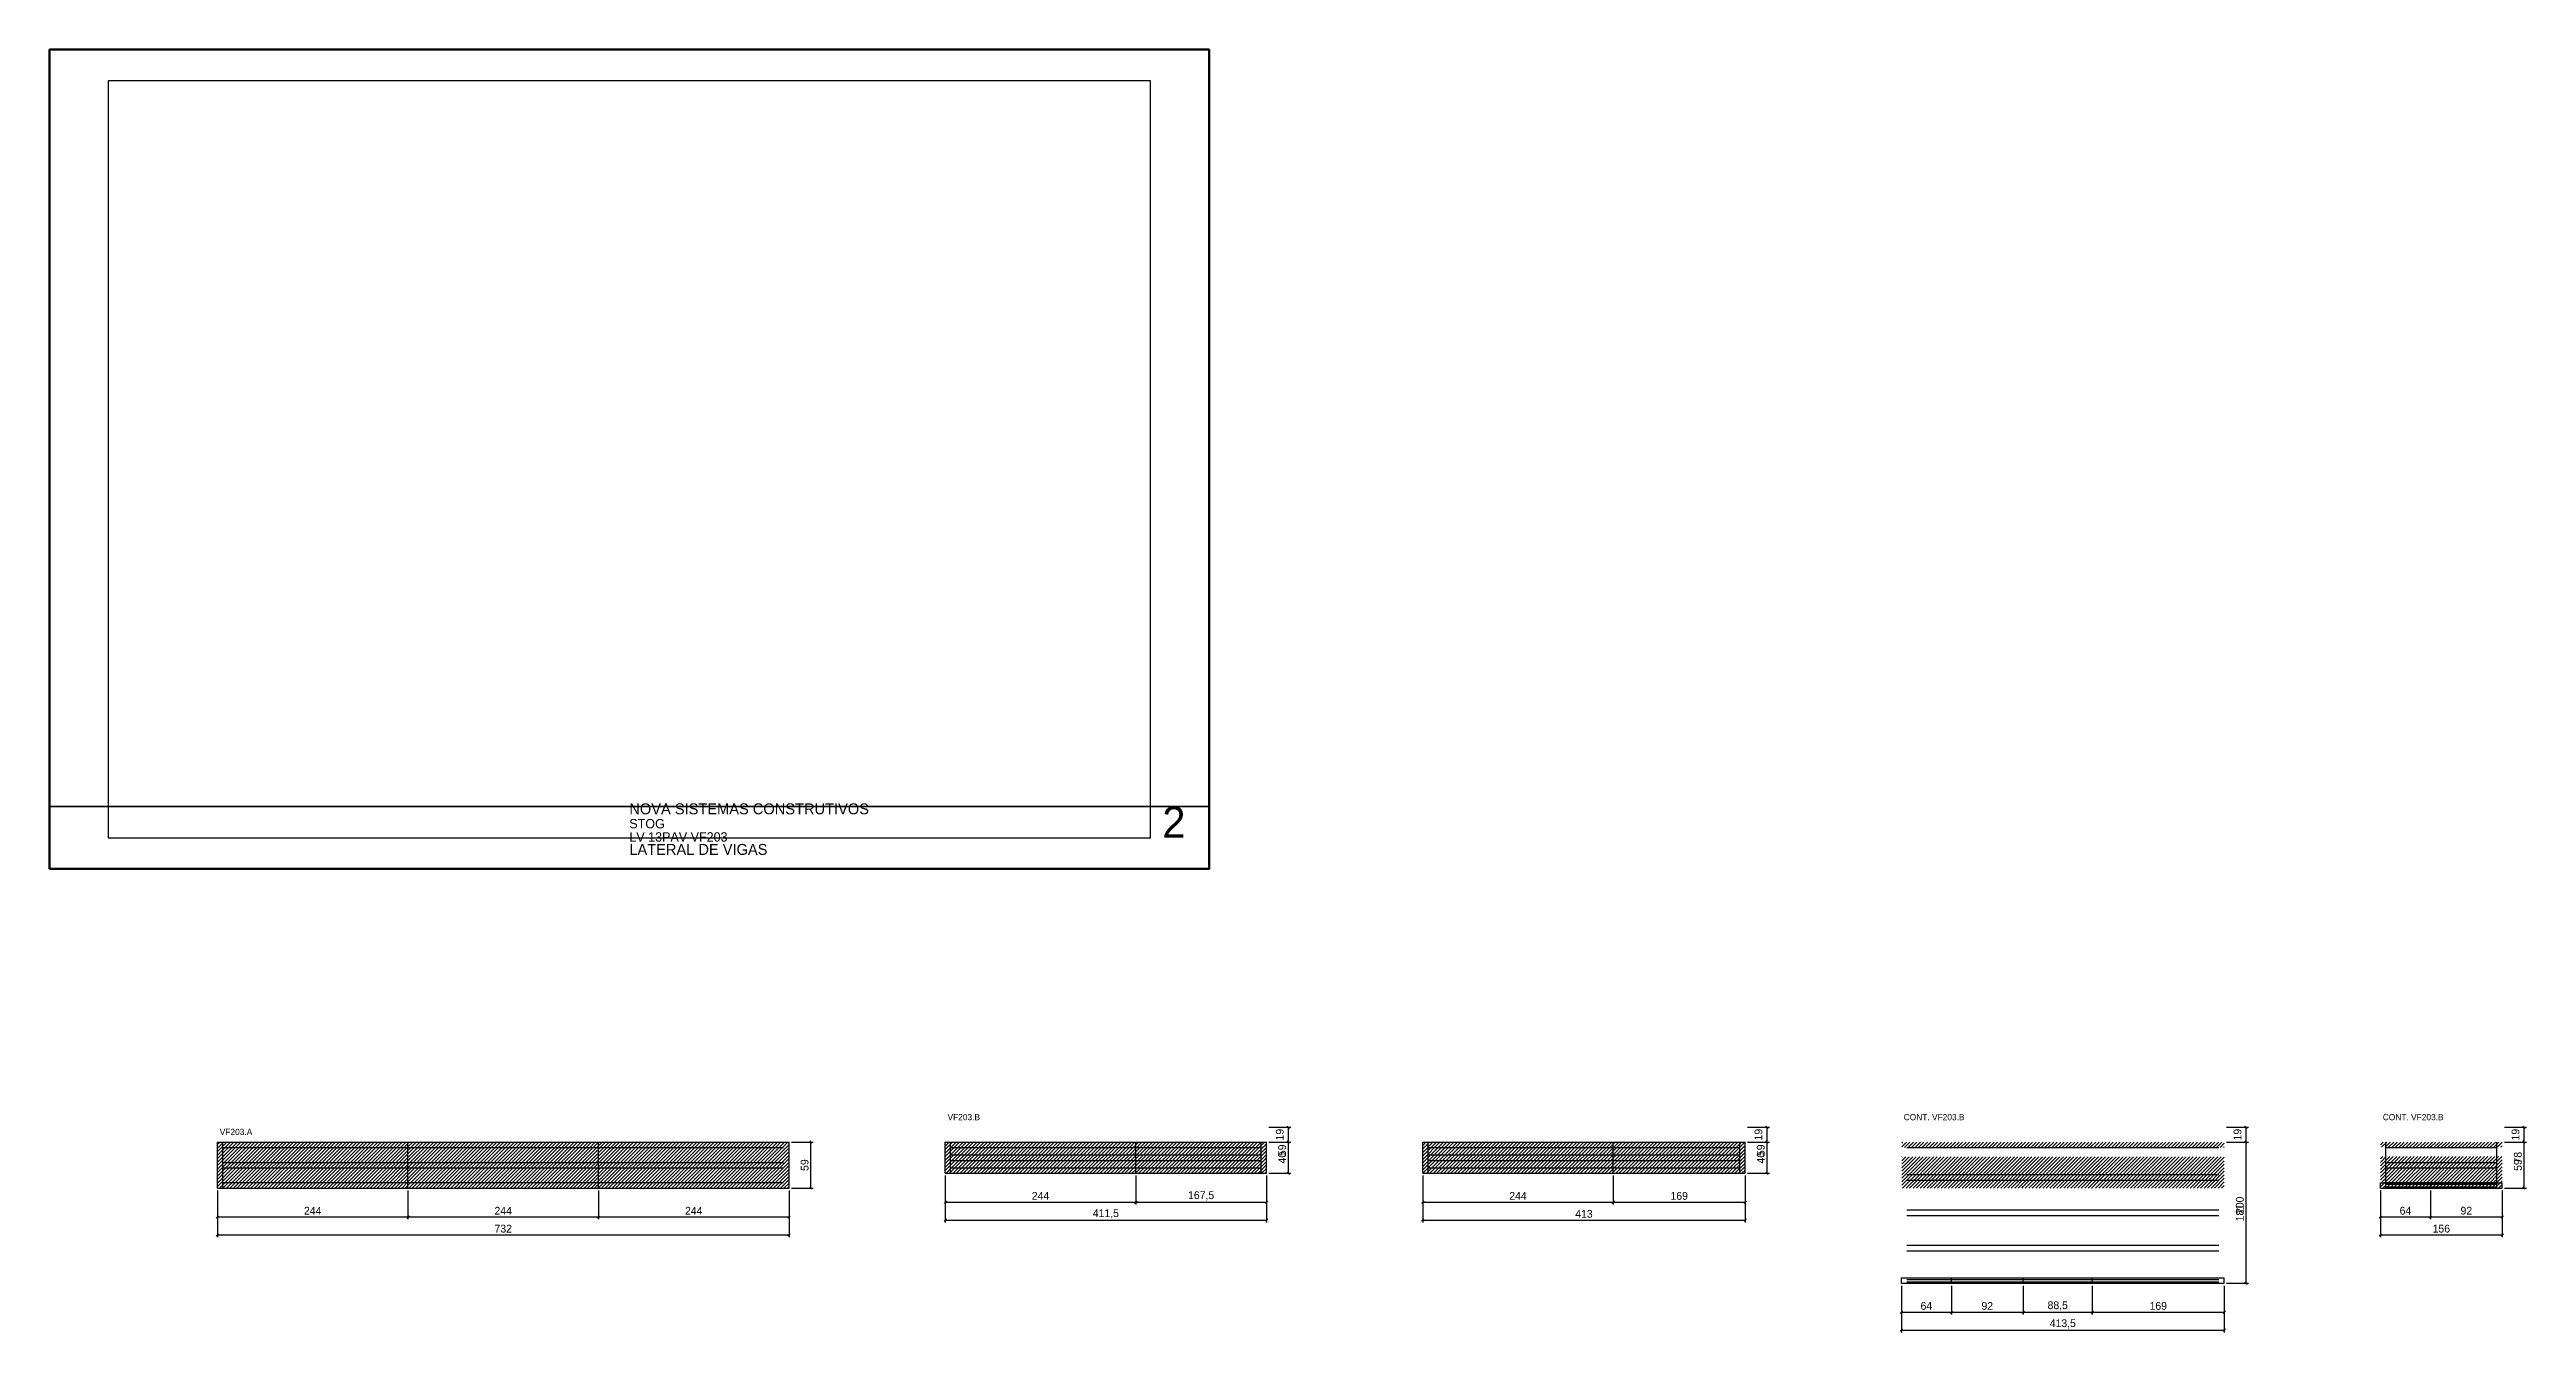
# Model space of a CAD drawing. Extents: x -9000 to 4757, y -394 to 1250.
# Drawn here: x 1585 to 4757, y -394 to 1250 of the extents above; entities that cross this region are included whole.
import ezdxf

# ---------------------------------------------------------------- set-up
doc = ezdxf.new("R2010")
doc.units = 0
for name, color, linetype in [('CARIMBO', 255, 'Continuous'), ('COTA', 241, 'Continuous'), ('Folhas', 255, 'Continuous'), ('NOMENCLATURA', 7, 'Continuous'), ('Painéis', 200, 'Continuous'), ('Reaproveitamento', 251, 'Continuous'), ('SARR_2.2x7', 40, 'Continuous')]:
    doc.layers.add(name, color=color, linetype=linetype)
doc.dimstyles.new('PAINEL', dxfattribs={"dimtxt": 10, "dimasz": 3, "dimexe": 3, "dimexo": 3, "dimgap": 3, "dimtad": 1, "dimblk": 'OBLIQUE', "dimblk1": 'OBLIQUE', "dimcen": 2.5, "dimclrd": 4, "dimclre": 4, "dimclrt": 240, "dimazin": 3, "dimtfac": 1, "dimtmove": 0, "dimatfit": 3})

# ---------------------------------------------------------------- blocks, each defined once
blk = doc.blocks.new('_OBLIQUE')
at = {"color": 0, "linetype": 'BYBLOCK'}
blk.add_line((-0.5, -0.5), (0.5, 0.5), dxfattribs=at)

msp = doc.modelspace()

# ---------------------------------------------------------------- hatches: boundary and pattern name
at = {"layer": 'Reaproveitamento'}
h = msp.add_hatch(dxfattribs=at)
h.set_pattern_fill('ANSI31')
h.paths.add_polyline_path([(1800, -208.6), (2044, -208.6), (2044, -150), (1800, -150)])
h = msp.add_hatch(dxfattribs=at)
h.set_pattern_fill('ANSI31')
h.paths.add_polyline_path([(2044, -208.6), (2288, -208.6), (2288, -150), (2044, -150)])
h = msp.add_hatch(dxfattribs=at)
h.set_pattern_fill('ANSI31')
h.paths.add_polyline_path([(2288, -208.6), (2532, -208.6), (2532, -150), (2288, -150)])
h = msp.add_hatch(dxfattribs=at)
h.set_pattern_fill('ANSI31')
h.paths.add_polyline_path([(2732, -190), (2976, -190), (2976, -150.2), (2732, -150.2)])
h = msp.add_hatch(dxfattribs=at)
h.set_pattern_fill('ANSI31')
h.paths.add_polyline_path([(2976, -190), (3143.5, -190), (3143.5, -150.2), (2976, -150.2)])
h = msp.add_hatch(dxfattribs=at)
h.set_pattern_fill('ANSI31')
h.paths.add_polyline_path([(3343.5, -190), (3587.5, -190), (3587.5, -150.2), (3343.5, -150.2)])
h = msp.add_hatch(dxfattribs=at)
h.set_pattern_fill('ANSI31')
h.paths.add_polyline_path([(3587.5, -190), (3756.5, -190), (3756.5, -150.2), (3587.5, -150.2)])
h = msp.add_hatch(dxfattribs=at)
h.set_pattern_fill('ANSI31')
h.paths.add_polyline_path([(3957, -156.9), (4020.5, -156.9), (4020.5, -150), (3957, -150)])
h = msp.add_hatch(dxfattribs=at)
h.set_pattern_fill('ANSI31')
h.paths.add_polyline_path([(4020.5, -156.9), (4112.5, -156.9), (4112.5, -150), (4020.5, -150)])
h = msp.add_hatch(dxfattribs=at)
h.set_pattern_fill('ANSI31')
h.paths.add_polyline_path([(4112.5, -156.9), (4201, -156.9), (4201, -150), (4112.5, -150)])
h = msp.add_hatch(dxfattribs=at)
h.set_pattern_fill('ANSI31')
h.paths.add_polyline_path([(4201, -156.9), (4370, -156.9), (4370, -150), (4201, -150)])
h = msp.add_hatch(dxfattribs=at)
h.set_pattern_fill('ANSI31')
h.paths.add_polyline_path([(4570, -156.7), (4634, -156.7), (4634, -150), (4570, -150)])
h = msp.add_hatch(dxfattribs=at)
h.set_pattern_fill('ANSI31')
h.paths.add_polyline_path([(4634, -156.7), (4726, -156.7), (4726, -150), (4634, -150)])
h = msp.add_hatch(dxfattribs=at)
h.set_pattern_fill('ANSI31')
h.paths.add_polyline_path([(3957, -208.9), (4020.5, -208.9), (4020.5, -168.9), (3957, -168.9)])
h = msp.add_hatch(dxfattribs=at)
h.set_pattern_fill('ANSI31')
h.paths.add_polyline_path([(4020.5, -208.9), (4112.5, -208.9), (4112.5, -168.9), (4020.5, -168.9)])
h = msp.add_hatch(dxfattribs=at)
h.set_pattern_fill('ANSI31')
h.paths.add_polyline_path([(4112.5, -208.9), (4201, -208.9), (4201, -168.9), (4112.5, -168.9)])
h = msp.add_hatch(dxfattribs=at)
h.set_pattern_fill('ANSI31')
h.paths.add_polyline_path([(4201, -208.9), (4370, -208.9), (4370, -168.9), (4201, -168.9)])
h = msp.add_hatch(dxfattribs=at)
h.set_pattern_fill('ANSI31')
h.paths.add_polyline_path([(4570, -208.7), (4634, -208.7), (4634, -168.7), (4570, -168.7)])
h = msp.add_hatch(dxfattribs=at)
h.set_pattern_fill('ANSI31')
h.paths.add_polyline_path([(4634, -208.7), (4726, -208.7), (4726, -168.7), (4634, -168.7)])

# ---------------------------------------------------------------- linework, layer by layer
at = {"layer": 'CARIMBO', "lineweight": 35}
msp.add_line((1585, 280), (3070, 280), dxfattribs=at)
at = {"layer": 'Folhas', "lineweight": 50}
msp.add_lwpolyline([(1585, 200), (3070, 200), (3070, 1250), (1585, 1250)], close=True, dxfattribs=at)
at = {"layer": 'Folhas', "lineweight": 25}
msp.add_lwpolyline([(1660, 240), (2995, 240), (2995, 1210), (1660, 1210)], close=True, dxfattribs=at)
at = {"layer": 'Painéis'}
for p, q in [((1800, -150), (2044, -150)), ((1800, -209), (1800, -150)), ((2044, -209), (2044, -150)), ((2044, -150), (2288, -150)), ((2288, -209), (2288, -150)), ((2288, -150), (2532, -150)), ((2532, -209), (2532, -150)), ((2732, -150), (2976, -150)), ((2732, -190), (2732, -150)), ((2976, -190), (2976, -150)), ((2976, -150), (3143.5, -150)), ((3143.5, -190), (3143.5, -150)), ((3343.5, -150), (3587.5, -150)), ((3343.5, -190), (3343.5, -150)), ((3587.5, -190), (3587.5, -150)), ((3587.5, -150), (3756.5, -150)), ((3756.5, -190), (3756.5, -150)), ((2732, -190), (2976, -190)), ((2976, -190), (3143.5, -190)), ((3343.5, -190), (3587.5, -190)), ((3587.5, -190), (3756.5, -190)), ((1800, -209), (2044, -209)), ((2044, -209), (2288, -209)), ((2288, -209), (2532, -209)), ((4570, -202.3), (4634, -202.3)), ((4570, -209), (4570, -202.3)), ((4570, -209), (4634, -209)), ((4634, -209), (4634, -202.3)), ((4634, -202.3), (4726, -202.3)), ((4634, -209), (4726, -209)), ((4726, -209), (4726, -202.3)), ((3956.5, -324.1), (4020.5, -324.1)), ((3956.5, -331), (3956.5, -324.1)), ((3956.5, -331), (4020.5, -331)), ((4020.5, -331), (4020.5, -324.1)), ((4020.5, -324.1), (4112.5, -324.1)), ((4020.5, -331), (4112.5, -331)), ((4112.5, -331), (4112.5, -324.1)), ((4112.5, -324.1), (4201, -324.1)), ((4112.5, -331), (4201, -331)), ((4201, -331), (4201, -324.1)), ((4201, -324.1), (4370, -324.1)), ((4201, -331), (4370, -331)), ((4370, -331), (4370, -324.1))]:
    msp.add_line(p, q, dxfattribs=at)
at = {"layer": 'SARR_2.2x7'}
for p, q in [((1807, -209), (1807, -150)), ((2739, -190), (2739, -150)), ((3136.5, -190), (3136.5, -150)), ((3350.5, -190), (3350.5, -150)), ((3749.5, -190), (3749.5, -150)), ((4577, -209), (4577, -150)), ((4719, -209), (4719, -150))]:
    msp.add_line(p, q, dxfattribs=at)
for points in [[(1807, -157), (2044, -157)], [(1807, -157), (2044, -157)], [(2044, -157), (2288, -157)], [(2044, -157), (2288, -157)], [(2288, -157), (2525, -157)], [(2288, -157), (2525, -157)], [(2739, -157), (2976, -157)], [(2739, -157), (2976, -157)], [(2976, -157), (3136.5, -157)], [(2976, -157), (3136.5, -157)], [(3350.5, -157), (3587.5, -157)], [(3350.5, -157), (3587.5, -157)], [(3587.5, -157), (3749.5, -157)], [(3587.5, -157), (3749.5, -157)], [(3963.5, -157), (4020.5, -157)], [(4020.5, -157), (4112.5, -157)], [(4112.5, -157), (4201, -157)], [(4201, -157), (4363, -157)], [(4577, -157), (4634, -157)], [(4634, -157), (4719, -157)], [(1807, -176), (2044, -176)], [(1807, -176), (2044, -176)], [(1807, -183), (2044, -183)], [(1807, -183), (2044, -183)], [(2044, -176), (2288, -176)], [(2044, -176), (2288, -176)], [(2044, -183), (2288, -183)], [(2044, -183), (2288, -183)], [(2288, -176), (2525, -176)], [(2288, -176), (2525, -176)], [(2288, -183), (2525, -183)], [(2288, -183), (2525, -183)], [(2739, -166.5), (2976, -166.5)], [(2739, -166.5), (2976, -166.5)], [(2739, -173.5), (2976, -173.5)], [(2739, -173.5), (2976, -173.5)], [(2739, -183), (2976, -183)], [(2739, -183), (2976, -183)], [(2976, -166.5), (3136.5, -166.5)], [(2976, -166.5), (3136.5, -166.5)], [(2976, -173.5), (3136.5, -173.5)], [(2976, -173.5), (3136.5, -173.5)], [(2976, -183), (3136.5, -183)], [(2976, -183), (3136.5, -183)], [(3350.5, -166.5), (3587.5, -166.5)], [(3350.5, -166.5), (3587.5, -166.5)], [(3350.5, -173.5), (3587.5, -173.5)], [(3350.5, -173.5), (3587.5, -173.5)], [(3350.5, -183), (3587.5, -183)], [(3350.5, -183), (3587.5, -183)], [(3587.5, -166.5), (3749.5, -166.5)], [(3587.5, -166.5), (3749.5, -166.5)], [(3587.5, -173.5), (3749.5, -173.5)], [(3587.5, -173.5), (3749.5, -173.5)], [(3587.5, -183), (3749.5, -183)], [(3587.5, -183), (3749.5, -183)], [(4577, -176), (4634, -176)], [(4577, -183), (4634, -183)], [(4634, -176), (4719, -176)], [(4634, -183), (4719, -183)], [(1807, -202), (2044, -202)], [(1807, -202), (2044, -202)], [(2044, -202), (2288, -202)], [(2044, -202), (2288, -202)], [(2288, -202), (2525, -202)], [(2288, -202), (2525, -202)], [(3963.5, -191.75), (4020.5, -191.75)], [(3963.5, -198.75), (4020.5, -198.75)], [(4020.5, -191.75), (4112.5, -191.75)], [(4020.5, -198.75), (4112.5, -198.75)], [(4112.5, -191.75), (4201, -191.75)], [(4112.5, -198.75), (4201, -198.75)], [(4201, -191.75), (4363, -191.75)], [(4201, -198.75), (4363, -198.75)], [(4577, -202), (4634, -202)], [(4577, -204), (4634, -204)], [(4577, -207.3), (4634, -207.3)], [(4634, -202), (4719, -202)], [(4634, -204), (4719, -204)], [(4634, -207.3), (4719, -207.3)], [(3963.5, -237), (4020.5, -237)], [(3963.5, -244), (4020.5, -244)], [(4020.5, -237), (4112.5, -237)], [(4020.5, -244), (4112.5, -244)], [(4112.5, -237), (4201, -237)], [(4112.5, -244), (4201, -244)], [(4201, -237), (4363, -237)], [(4201, -244), (4363, -244)], [(3963.5, -282.25), (4020.5, -282.25)], [(4020.5, -282.25), (4112.5, -282.25)], [(4112.5, -282.25), (4201, -282.25)], [(4201, -282.25), (4363, -282.25)], [(3963.5, -289.25), (4020.5, -289.25)], [(4020.5, -289.25), (4112.5, -289.25)], [(4112.5, -289.25), (4201, -289.25)], [(4201, -289.25), (4363, -289.25)], [(3963.5, -324), (4020.5, -324)], [(3963.5, -326), (4020.5, -326)], [(3963.5, -329.1), (4020.5, -329.1)], [(4020.5, -324), (4112.5, -324)], [(4020.5, -326), (4112.5, -326)], [(4020.5, -329.1), (4112.5, -329.1)], [(4112.5, -324), (4201, -324)], [(4112.5, -326), (4201, -326)], [(4112.5, -329.1), (4201, -329.1)], [(4201, -324), (4363, -324)], [(4201, -326), (4363, -326)], [(4201, -329.1), (4363, -329.1)]]:
    msp.add_lwpolyline(points, dxfattribs=at)

# ---------------------------------------------------------------- texts
at = {"layer": 'CARIMBO'}
for s, height, p in [('STOG', 12, (2327.5, 252)), ('NOVA SISTEMAS CONSTRUTIVOS', 14, (2327.5, 270)), ('2', 40, (3010, 240)), ('LV 13PAV VF203', 12, (2327.5, 235)), ('LATERAL DE VIGAS', 14, (2327.5, 218))]:
    msp.add_text(s, height=height, dxfattribs=at).set_placement(p)
at = {"layer": 'NOMENCLATURA'}
for s, p in [('VF203.B', (2735, -122)), ('CONT. VF203.B', (3959.5, -122)), ('CONT. VF203.B', (4573, -122)), ('VF203.A', (1803, -141))]:
    msp.add_text(s, height=8, dxfattribs=at).set_placement(p)

# ---------------------------------------------------------------- dimensions: what is measured, and where the dimension line sits
at = {"layer": 'COTA'}
for base, p1, p2 in [((2560, -209), (2532, -209), (2532, -150)), ((2560, -209), (2532, -209), (2532, -150)), ((3171.5, -190), (3143.5, -190), (3143.5, -131)), ((3171.5, -150), (3143.5, -150), (3143.5, -131)), ((3171.5, -190), (3143.5, -190), (3143.5, -150)), ((3784.5, -190), (3756.5, -190), (3756.5, -131)), ((3784.5, -150), (3756.5, -150), (3756.5, -131)), ((3784.5, -190), (3756.5, -190), (3756.5, -150)), ((4398, -331), (4370, -331), (4370, -131)), ((4398, -150), (4370, -150), (4370, -131)), ((4398, -331), (4370, -331), (4370, -150)), ((4754, -209), (4726, -209), (4726, -131)), ((4754, -150), (4726, -150), (4726, -131)), ((4754, -209), (4726, -209), (4726, -150))]:
    msp.add_linear_dim(base=base, p1=p1, p2=p2, angle=90, dimstyle='PAINEL', dxfattribs=at).render()
for base, p1, p2 in [((2732, -227), (2732, -190), (2976, -190)), ((2732, -250), (2732, -190), (3143.5, -190)), ((2976, -227), (2976, -190), (3143.5, -190)), ((3343.5, -227), (3343.5, -190), (3587.5, -190)), ((3343.5, -250), (3343.5, -190), (3756.5, -190)), ((3587.5, -227), (3587.5, -190), (3756.5, -190)), ((1800, -246), (1800, -209), (2044, -209)), ((1800, -269), (1800, -209), (2532, -209)), ((2044, -246), (2044, -209), (2288, -209)), ((2288, -246), (2288, -209), (2532, -209)), ((4570, -246), (4570, -209), (4634, -209)), ((4570, -269), (4570, -209), (4726, -209)), ((4634, -246), (4634, -209), (4726, -209)), ((3956.5, -368), (3956.5, -331), (4020.5, -331)), ((3956.5, -391), (3956.5, -331), (4370, -331)), ((4020.5, -368), (4020.5, -331), (4112.5, -331)), ((4112.5, -368), (4112.5, -331), (4201, -331)), ((4201, -368), (4201, -331), (4370, -331))]:
    msp.add_linear_dim(base=base, p1=p1, p2=p2, dimstyle='PAINEL', dxfattribs=at).render()

doc.saveas('drawing.dxf')
